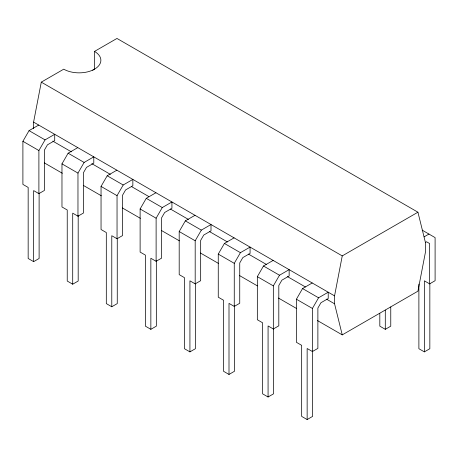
<?xml version="1.0" encoding="UTF-8"?>
<svg xmlns="http://www.w3.org/2000/svg" width="458" height="458" viewBox="0 0 458 458"><rect width="100%" height="100%" fill="white"/><g stroke="black" fill="none" stroke-linecap="round" stroke-linejoin="round"><path stroke-width="0.69" d="M33.589 128.709L33.589 122.109L41.283 82.142L63.742 69.175A21.755 12.561 0 0 0 94.508 69.175L94.508 51.416L116.967 38.449L417.931 212.209L425.625 243.295L425.625 251.219L417.931 291.179L342.246 334.878L317.48 320.577M342.246 334.878L334.558 303.791L334.558 295.868L342.246 255.902L417.931 212.209M39.113 193.116L39.113 258.484L33.64 261.644L28.161 258.484L28.161 187.431L22.9 184.397L22.9 141.304L29.054 130.644L38.712 125.068M38.896 193.631L38.896 150.539L45.05 139.879L54.714 134.303L54.714 140.629L47.449 144.82L44.374 150.15L44.374 190.471L38.896 193.631L33.64 190.591L33.64 261.644M78.186 215.672L78.186 281.04L72.707 284.2L67.234 281.04L67.234 209.987L61.973 206.953L61.973 163.861L68.127 153.201L77.786 147.625M77.969 216.187L77.969 173.095L84.123 162.441L93.787 156.859L93.787 163.185L86.522 167.376L83.448 172.706L83.448 213.027L77.969 216.187L72.707 213.153L72.707 284.2M117.259 238.234L117.259 303.597L111.781 306.763L106.308 303.597L106.308 232.549L101.046 229.51L101.046 186.417L107.201 175.763L116.859 170.181M117.042 238.75L117.042 195.658L123.196 184.998L132.854 179.421L132.854 185.742L125.595 189.933L122.521 195.263L122.521 235.584L117.042 238.75L111.781 235.71L111.781 306.763M156.333 260.791L156.333 326.159L150.854 329.319L145.381 326.159L145.381 255.106L140.119 252.072L140.119 208.974L146.268 198.32L155.932 192.744M156.115 261.306L156.115 218.214L162.269 207.554L171.927 201.978L171.927 208.304L164.668 212.495L161.594 217.825L161.594 258.146L156.115 261.306L150.854 258.266L150.854 329.319M195.406 283.347L195.406 348.715L189.927 351.876L184.454 348.715L184.454 277.663L179.192 274.628L179.192 231.536L185.341 220.876L195.005 215.3M195.188 283.863L195.188 240.771L201.343 230.116L211.001 224.535L211.001 230.861L203.741 235.051L200.667 240.381L200.667 280.702L195.188 283.863L189.927 280.828L189.927 351.876M234.479 305.91L234.479 371.272L229 374.438L223.521 371.272L223.521 300.225L218.26 297.185L218.26 254.093L224.414 243.438L234.078 237.857M234.261 306.425L234.261 263.327L240.416 252.673L250.074 247.097L250.074 253.417L242.814 257.608L239.74 262.938L239.74 303.259L234.261 306.425L229 303.385L229 374.438M273.546 328.466L273.546 393.834L268.073 396.994L262.594 393.834L262.594 322.781L257.333 319.741L257.333 276.649L263.487 265.995L273.151 260.419M273.334 328.981L273.334 285.889L279.489 275.229L289.147 269.653L289.147 275.979L281.888 280.17L278.808 285.5L278.808 325.821L273.334 328.981L268.073 325.941L268.073 396.994M312.619 351.023L312.619 416.391L307.146 419.551L301.667 416.391L301.667 345.338L296.406 342.303L296.406 299.211L302.561 288.551L312.219 282.975M312.408 351.538L312.408 308.446L318.562 297.792L328.22 292.21L328.22 298.536L320.961 302.727L317.881 308.057L317.881 348.378L312.408 351.538L307.146 348.504L307.146 419.551M92.659 70.24L94.508 69.175A21.755 12.561 0 0 0 94.508 51.416M424.119 236.843L428.946 234.055M425.339 242.465L426.547 241.767L429.621 243.541L429.621 283.863L424.36 280.828L424.36 351.876L418.887 348.715L418.887 284.057M429.621 283.863L435.1 280.702L435.1 237.61L422.179 230.151M379.814 313.369L379.814 326.159L385.293 329.319L390.766 326.159L390.766 306.975M424.36 351.876L429.839 348.715L429.839 283.347M41.283 82.142L342.246 255.902M33.589 122.109L334.558 295.868M52.79 141.116L71.368 151.838M91.8 163.638L110.384 174.366M131.435 186.52L148.776 196.534M170.45 209.048L188.41 219.416M209.466 231.571L227.426 241.939M248.476 254.098L266.436 264.466M287.492 276.621L305.452 286.989M326.508 299.143L334.558 303.791M29.054 130.644L45.05 139.879M68.127 153.201L84.123 162.441M107.201 175.763L123.196 184.998M146.268 198.32L162.269 207.554M185.341 220.876L201.343 230.116M224.414 243.438L240.416 252.673M263.487 265.995L279.489 275.229M302.561 288.551L318.562 297.792M22.9 141.304L38.896 150.539M61.973 163.861L77.969 173.095M101.046 186.417L117.042 195.658M140.119 208.974L156.115 218.214M179.192 231.536L195.188 240.771M218.26 254.093L234.261 263.327M257.333 276.649L273.334 285.889M296.406 299.211L312.408 308.446M44.38 162.905L62.34 173.273M83.39 185.427L101.35 195.795M122.406 207.955L140.366 218.323M161.422 230.477L179.381 240.845M200.438 253.005L218.392 263.373M239.448 275.527L257.407 285.895M278.464 298.049L296.423 308.423M385.293 310.135L385.293 329.319"/></g></svg>
